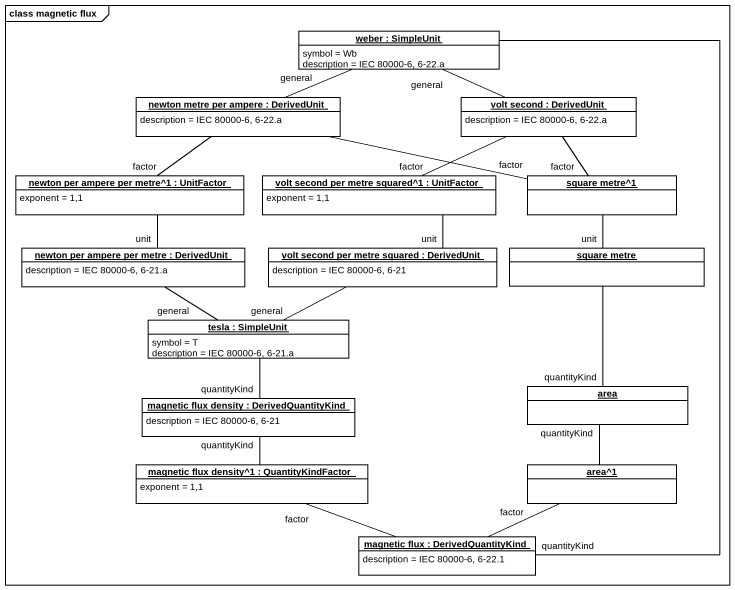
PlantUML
@startuml
mainframe class magnetic flux
hide circle
hide empty members
object "weber : SimpleUnit" as weber #FFFFFF {
  symbol = Wb
  description = IEC 80000-6, 6-22.a
}
object "newton metre per ampere : DerivedUnit" as newton_metre_per_ampere #FFFFFF {
  description = IEC 80000-6, 6-22.a
}
object "volt second : DerivedUnit" as volt_second #FFFFFF {
  description = IEC 80000-6, 6-22.a
}
object "newton per ampere per metre^1 : UnitFactor" as newton_per_ampere_per_metre #FFFFFF {
  exponent = 1,1
}
object "volt second per metre squared^1 : UnitFactor" as volt_second_per_metre #FFFFFF {
  exponent = 1,1
}
object "square metre^1" as square_metre_1 #FFFFFF
object "newton per ampere per metre : DerivedUnit" as newton_per_ampere_per_metre_2 #FFFFFF {
  description = IEC 80000-6, 6-21.a
}
object "volt second per metre squared : DerivedUnit" as volt_second_per_metre_2 #FFFFFF {
  description = IEC 80000-6, 6-21
}
object "square metre" as square_metre #FFFFFF
object "tesla : SimpleUnit" as tesla #FFFFFF {
  symbol = T
  description = IEC 80000-6, 6-21.a
}
object area #FFFFFF
object "magnetic flux density : DerivedQuantityKind" as magnetic_flux_density #FFFFFF {
  description = IEC 80000-6, 6-21
}
object "magnetic flux density^1 : QuantityKindFactor" as magnetic_flux_density_1 #FFFFFF {
  exponent = 1,1
}
object "area^1" as area_1 #FFFFFF
object "magnetic flux : DerivedQuantityKind" as magnetic_flux #FFFFFF {
  description = IEC 80000-6, 6-22.1
}
weber -left- newton_metre_per_ampere : general
weber -right- volt_second : general
weber -- magnetic_flux : quantityKind
newton_per_ampere_per_metre -up- newton_metre_per_ampere : factor
volt_second_per_metre -right- volt_second : factor
square_metre_1 -left- newton_metre_per_ampere : factor
square_metre_1 -up- volt_second : factor
newton_per_ampere_per_metre_2 -up- newton_per_ampere_per_metre : unit
volt_second_per_metre_2 -up- volt_second_per_metre : unit
square_metre -up- square_metre_1 : unit
square_metre -- area : quantityKind
tesla -up- newton_per_ampere_per_metre_2 : general
tesla -right- volt_second_per_metre_2 : general
tesla -- magnetic_flux_density : quantityKind
area -- area_1 : quantityKind
magnetic_flux_density -- magnetic_flux_density_1 : quantityKind
magnetic_flux_density_1 -right- magnetic_flux : factor
area_1 -left- magnetic_flux : factor
@enduml
